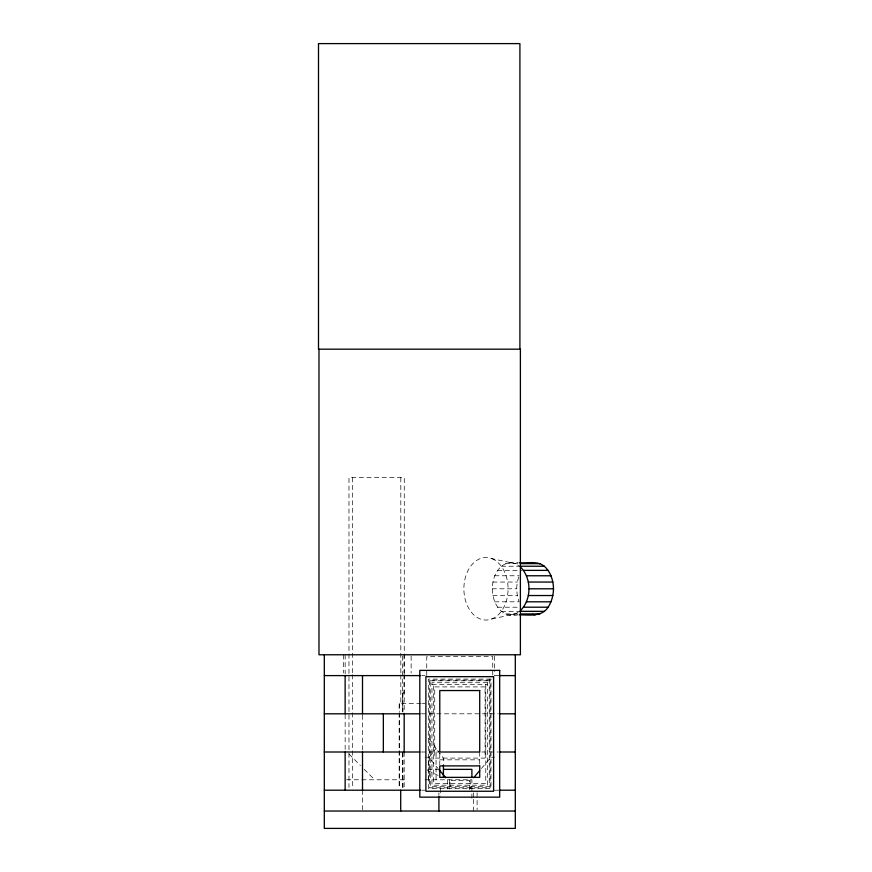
<?xml version="1.0" encoding="UTF-8"?>
<svg xmlns="http://www.w3.org/2000/svg" width="872" height="872" viewBox="0 0 872 872"><rect width="100%" height="100%" fill="white"/><g stroke="black" fill="none" stroke-linecap="round" stroke-linejoin="round"><path stroke-width="0.65" stroke-dasharray="4.36 3.27" d="M518.284 614.836C483.742 621.703 483.742 555.878 518.284 562.745M494.588 601.811L519.145 601.811C516.202 593.908 515.864 584.992 518.775 577.024M481.442 768.494L491.001 757.212L494.468 757.212M491.699 618.978L515.298 613.953L518.633 612.002M510.534 614.836L515.298 613.953M505.771 563.639L519.178 563.639M501.324 566.233L519.418 566.233M497.509 570.375L522.066 570.375M494.588 575.771L519.145 575.771M492.745 582.049L517.303 582.049M492.124 588.796L516.671 588.796M492.745 595.532L517.303 595.532M497.509 607.206L519.483 607.206M501.324 611.348L519.418 611.348M505.771 613.953L519.178 613.953M421.841 675.604L425.013 675.604M498.381 675.604L494.468 675.604L494.468 672.999M430.223 680.814L489.257 680.814M431.956 684.476L487.513 684.476M404.27 692.968L402.755 692.968L402.755 711.955M421.111 703.388L399.147 703.388L399.147 711.53M422.408 703.388L425.013 703.388M421.481 713.808L498.381 713.808M421.481 752.002L438.627 752.002M481.802 752.002L498.381 752.002M425.013 757.212L428.49 757.212L438.038 768.494M439.771 759.828L479.709 759.828M427.694 769.366L438.409 769.366M346.489 779.786L404.172 779.786M425.013 779.786L471.894 779.786L471.894 798.883M421.786 790.206L425.013 790.206M494.228 790.206L498.381 790.206M510.534 562.745L515.298 563.639L518.633 565.59M491.699 558.603A31.25 22.094 -90 0 1 501.607 610.891A31.25 22.094 -90 0 1 464.634 596.884A31.25 22.094 -90 0 1 491.699 558.603L515.298 563.639M427.389 770.467L438.082 775.393M349.062 754.084L360.441 765.507M364.234 769.311L374.655 779.786M428.686 738.203L443.412 758.16L443.412 763.567M494.468 656.071L494.468 671.702M492.735 674.983L492.735 656.507L426.757 656.507L426.757 676.301M489.257 679.081L489.257 786.729L430.223 786.729L430.223 679.081M485.78 684.476L485.78 783.438L433.689 783.438L433.689 684.476M479.709 752.013L479.709 764.689M477.104 792.812L477.104 809.739M473.638 792.812L473.638 798.011M473.638 799.319L473.638 811.036M470.161 779.786L470.161 788.898M469.463 789.509L469.463 780.484L450.017 780.484L450.017 789.509M449.32 779.786L449.32 788.898M447.587 779.786L447.587 788.898M440.643 788.462L440.643 796.278M439.771 753.234L439.771 764.689M438.91 792.812L438.91 795.406M436.055 779.786L436.055 748.187L428.686 758.16L428.686 779.786M411.126 656.071L411.126 672.999M404.27 673.478L404.27 477.671L348.974 477.671L348.974 787.481M404.27 674.83L404.172 713.808M404.172 752.002L404.172 790.206M404.019 654.774L404.019 673.217M404.019 674.525L404.019 692.968M402.897 692.968L402.897 711.955M402.897 752.656L402.897 787.492M402.755 752.656L402.755 787.492M402.635 656.126L402.635 711.846M402.635 752.612L402.635 779.786M400.815 477.671L400.815 673.478M400.815 674.83L400.815 703.388M399.376 703.388L399.332 711.53M399.332 712.882L399.376 749.506M399.332 750.868L399.376 787.492M399.147 712.882L399.147 749.506M399.147 750.868L399.147 787.492M362.501 715.127L362.501 752.002M362.512 790.206L362.512 809.739M352.43 477.671L352.43 673.348M352.43 674.699L352.43 711.389M352.43 712.751L352.43 749.44M352.43 750.792L352.43 787.481M345.149 654.774L345.149 673.794M345.149 714.56L345.149 749.887M343.405 654.774L343.415 672.999M490.99 679.081L428.49 679.081L428.49 788.462L490.99 788.462L490.99 679.081M490.118 680.127L429.351 680.127L429.351 787.787L490.118 787.787L490.118 680.127M487.513 682.732L431.956 682.732L431.956 785.182L487.513 785.182L487.513 682.732M485.083 686.907L434.736 686.907L434.736 758.095L485.083 758.095L485.083 686.907"/><path stroke-width="1.31" d="M520.508 610.52C531.778 599.238 531.778 578.343 520.508 567.062M519.581 614.836C529.38 614.88 541.959 617.049 548.117 607.206C551.714 601.745 553.349 595.293 553.502 588.796C553.328 580.49 550.679 571.879 544.302 566.233C537.283 560.609 527.778 563.41 519.581 562.745M473.638 777.737L479.709 770.554M520.475 563.639L539.855 563.639M519.745 566.233L544.302 566.233M523.56 570.375L548.117 570.375M526.481 575.771L551.039 575.771M528.323 582.049L552.881 582.049M528.955 588.796L553.502 588.796M528.323 595.532L552.881 595.532M526.481 601.811L551.039 601.811M523.56 607.206L548.117 607.206M519.745 611.348L544.302 611.348M520.475 613.953L539.855 613.953M324.319 675.604L420.489 675.604M499.046 675.604L515.308 675.604M324.319 713.808L419.803 713.808M499.678 713.808L515.308 713.808M324.319 752.002L419.803 752.002M499.678 752.002L515.308 752.002M443.761 769.366L471.894 769.366L471.894 777.181M324.319 790.206L420.468 790.206M499.22 790.206L515.308 790.206M324.319 811.036L515.308 811.036M532.705 614.389L535.092 614.836M438.899 769.529L445.843 777.737M519.908 349.182L519.908 43.6L318.498 43.6L318.498 349.182L520.388 349.182L520.388 654.774L318.978 654.774L318.978 349.182M515.298 654.774L515.308 828.4L324.319 828.4L324.308 654.774M443.412 764.918L443.412 777.083M438.91 796.714L438.91 811.036M404.183 713.808L404.172 752.002M400.706 790.206L400.706 811.036M383.342 713.808L383.342 752.002M362.501 675.604L362.501 713.808M362.501 752.002L362.501 790.206M345.138 675.604L345.149 713.808M345.149 752.002L345.138 790.206M499.678 670.394L419.803 670.394L419.803 797.15L499.678 797.15L499.678 670.394M493.596 676.661L425.885 676.661L425.885 791.253L493.596 791.253L493.596 676.661M479.709 690.548L439.771 690.548L439.771 752.013L479.709 752.013L479.709 690.548M479.709 765.899L439.771 765.899L439.771 777.366L479.709 777.366L479.709 765.899"/></g></svg>
